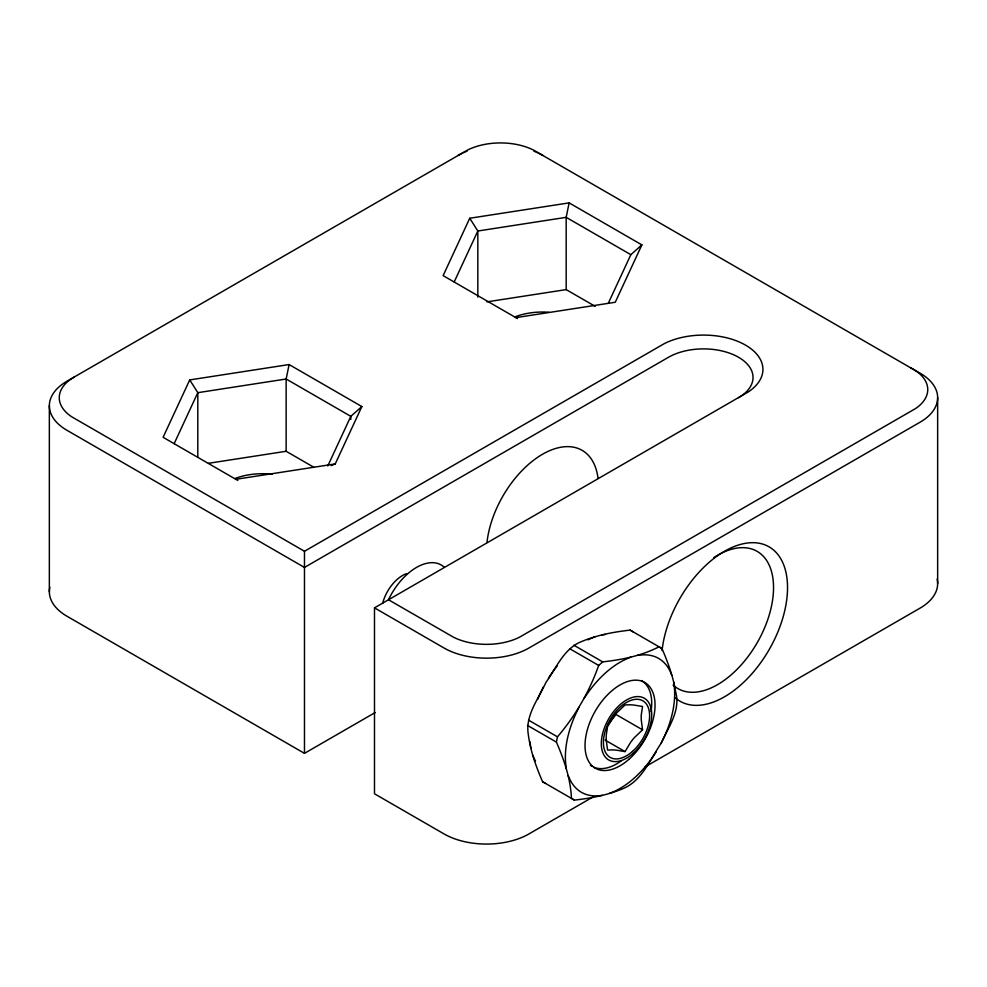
<?xml version="1.0" encoding="UTF-8"?>
<svg xmlns="http://www.w3.org/2000/svg" width="987" height="987" viewBox="0 0 987 987"><rect width="100%" height="100%" fill="white"/><g stroke="black" fill="none" stroke-linecap="round" stroke-linejoin="round"><path stroke-width="1.48" d="M545.527 783.419L542.591 781.729C536.04 766.64 530.401 750.934 528.316 734.538C525.035 715.624 538.433 698.907 545.873 682.548C556.323 667.928 564.108 647.966 582.12 641.353C597.369 634.962 613.778 631.988 630.125 630.113L633.062 631.816M556.384 742.101L557.47 736.833C575.433 715.809 589.461 691.517 598.69 665.448L602.699 661.882C622.057 659.711 641.575 655.824 659.008 646.793L661.944 648.496C668.039 662.511 673.282 677.057 675.725 692.195C680.746 710.628 668.322 727.259 661.142 743.248C650.162 759.422 641.797 781.285 622.415 788.872C607.153 795.214 590.769 798.261 574.409 800.099L571.473 798.409C570.572 778.792 564.182 759.941 556.384 742.101L527.502 725.42M331.188 465.642L335.235 463.927L361.859 406.558L289.105 364.548L286.144 379.008L286.144 451.281L313.866 467.283M515.88 317.629L615.259 302.256L641.883 244.887L569.129 202.878L566.18 217.337L566.18 289.61L595.21 306.365M289.105 364.548L189.726 379.921L163.102 437.303L237.818 480.447M174.144 443.681L197.807 392.678L286.144 379.008L350.817 416.341L350.817 419.426M327.783 465.975L350.817 416.341L361.859 406.558M569.129 202.878L469.75 218.25L443.126 275.632L517.509 318.579M454.168 282.011L477.831 231.007L566.18 217.337L630.841 254.671L641.883 244.887M608.448 302.923L630.841 254.671M578.801 707.408L576.679 711.985A77.27 44.612 -60 0 0 565.847 764.876L566.267 768.676M543.393 686.964L541.16 691.468A77.27 44.612 -60 0 0 537.644 699.475M661.142 743.248L663.375 738.745A77.27 44.612 -60 0 0 674.195 685.854L673.677 681.992M625.055 751.601L630.533 742.458A49.535 39.073 -35.1 0 1 634.518 737.486L642.562 729.825L641.279 720.078A49.535 28.598 60 0 1 641.279 714.761L642.562 706.495L634.518 705.15A49.535 10.462 21.2 0 0 630.52 704.792L625.055 704.928L617.011 712.589A49.535 39.073 -35.1 0 0 613.026 717.561L607.56 726.703L606.265 734.97A49.535 28.598 60 0 0 606.265 740.287L607.56 750.034L613.026 749.898A49.535 10.462 21.2 0 1 617.011 750.256L625.055 751.601L605.142 740.102M548.451 678.192L551.24 673.998A77.27 44.612 -60 0 1 557.186 665.991M656.084 752.02L653.295 756.215A77.27 44.612 -60 0 1 609.361 793.4M583.872 698.636L586.759 694.515A77.27 44.612 -60 0 1 627.164 658.687L630.656 657.145M607.721 724.816L616.011 714.502L642.562 729.825M74.062 377.12L71.706 378.576A50.189 28.981 0 0 0 71.706 416.785L304.477 551.264L664.35 343.599A59.405 34.298 0 0 1 745.53 345.129A59.405 34.298 0 0 1 748.183 391.999L374.492 607.856L374.492 793.77L444.002 833.904A60.096 34.693 0 0 0 528.995 833.904L593.064 796.928M49.868 587.154A60.096 34.693 0 0 0 66.956 616.221L304.477 753.352L375.159 712.552M645.116 766.874L920.044 608.14A60.096 34.693 0 0 0 937.132 579.073M595.247 636.701L591.645 638.182A77.27 44.612 -60 0 0 588.079 639.835M486.973 301.862L566.18 289.61M208.467 463.298L286.144 451.281M235.844 479.312L335.235 463.927M602.169 634.851L605.413 634.493M602.366 795.362L599.121 795.732A77.27 44.612 -60 0 1 569.548 778.657L568.117 775.597M637.577 655.294L640.933 654.998A77.27 44.612 -60 0 1 671.765 675.207M910.285 367.62L913.049 369.101A50.189 28.981 0 0 1 915.294 408.704L519.594 637.158A50.189 28.981 0 0 1 453.403 637.158L388.496 599.763M630.125 630.113L661.944 648.496M573.817 645.202L602.699 661.882M569.795 648.767L598.69 665.448M374.492 607.856L444.002 647.99A60.096 34.693 0 0 0 528.995 647.99L920.044 422.214A60.096 34.693 0 0 0 917.182 371.593L533.597 150.123A50.189 28.981 0 0 0 467.406 150.123L66.956 381.229A60.096 34.693 0 0 0 66.956 430.295L304.477 567.439L668.52 357.257A49.498 28.574 0 0 1 738.523 357.257A49.498 28.574 0 0 1 738.523 397.675M528.576 720.165L557.47 736.833M542.591 781.729L574.409 800.099M469.75 218.25L477.831 231.007L477.831 297.124M189.726 379.921L197.807 392.678L197.807 457.252M532.709 755.141L534.029 758.152A77.27 44.612 -60 0 0 535.497 761.051M530.858 748.232L530.34 744.371A77.27 44.612 -60 0 1 530.081 741.78M937.65 397.675L937.65 583.601M304.477 551.264L304.477 753.352M49.35 405.756L49.35 591.682M234.98 478.522A49.498 28.574 0 0 1 272.141 474.253M713.86 557.556A79.207 45.723 -60 0 1 768.54 617.22A79.207 45.723 -60 0 1 673.085 685.003M458.005 155.452A60.096 34.693 0 0 1 462.878 152.936M463.915 152.467A60.096 34.693 0 0 1 467.11 151.134M533.893 151.134A60.096 34.693 0 0 1 542.998 155.452M486.973 542.554A79.207 45.723 -60 0 1 542.505 454.267A79.207 45.723 -60 0 1 598.036 478.436M515.004 316.852A49.498 28.574 0 0 1 548.969 312.274M662.055 650.593A89.114 51.447 -60 0 1 748.208 542.924A89.114 51.447 -60 0 1 775.066 638.293A89.114 51.447 -60 0 1 675.379 697.932M641.464 680.574A49.498 28.586 -60 0 1 651.038 711.516M621.279 760.878A49.498 28.586 -60 0 1 593.631 767.158M591.966 766.319A49.498 28.586 -60 0 1 590.399 765.295M388.718 599.282A49.498 28.586 -60 0 1 444.261 567.217M382.611 603.452A29.696 17.137 -60 0 1 406.582 573.632M629.089 759.176A49.498 28.586 -60 0 0 644.782 682.486A49.498 28.586 -60 0 0 586.216 734.427A49.498 28.586 -60 0 0 629.089 759.176M632.494 751.415A32.67 18.864 -60 0 0 642.845 700.807A32.67 18.864 -60 0 0 604.192 735.081A32.67 18.864 -60 0 0 632.494 751.415M633.037 753.439A35.631 20.579 -60 0 0 644.326 698.241A35.631 20.579 -60 0 0 602.169 735.623A35.631 20.579 -60 0 0 633.037 753.439"/></g></svg>
